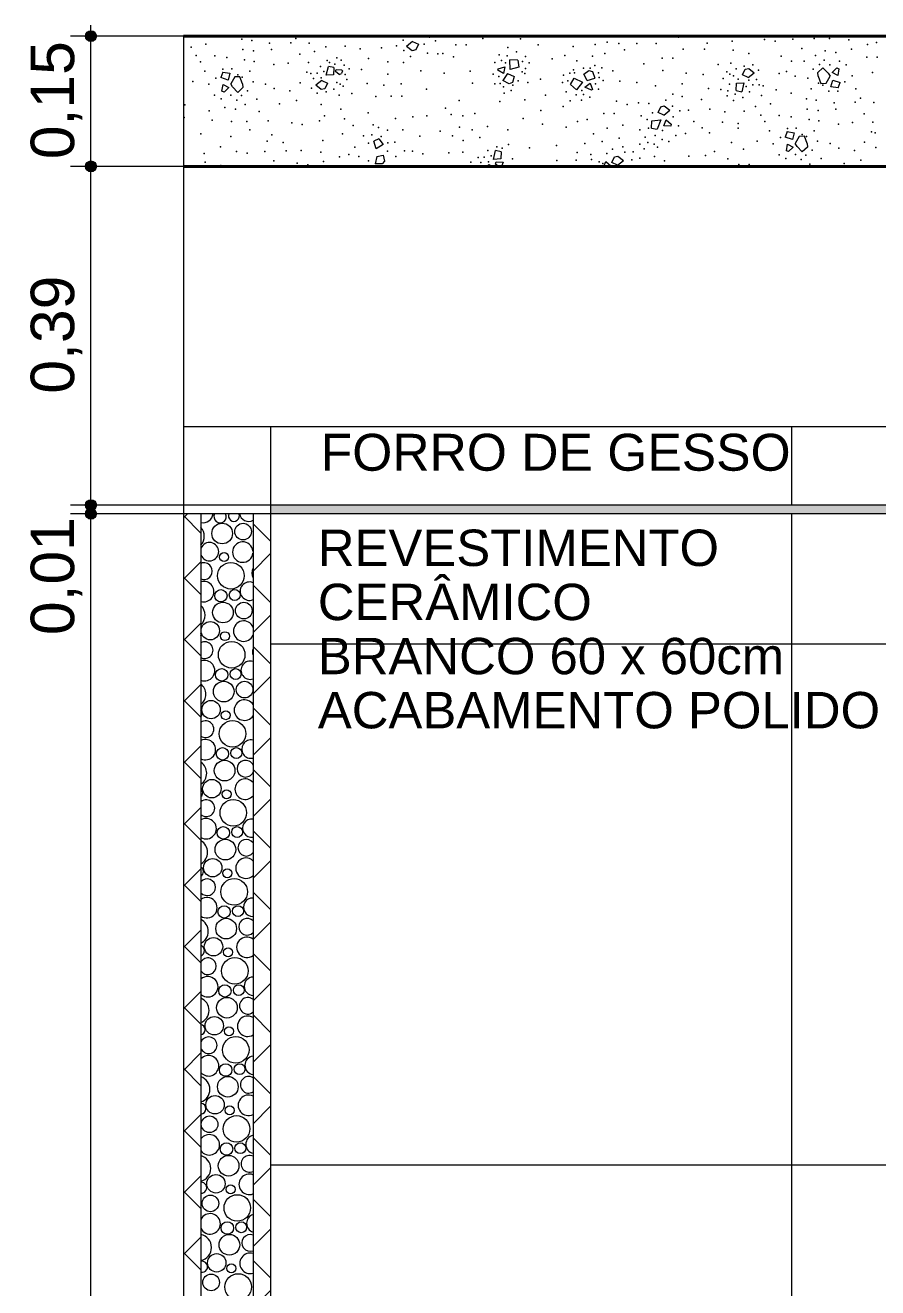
# Model space of a CAD drawing. Header units: metres. Extents: x -1.4 to 64, y -2.2 to 1.7.
# Drawn here: x 16.623 to 17.604, y 0.272 to 1.726 of the extents above; entities that cross this region are included whole.
import ezdxf

# ---------------------------------------------------------------- set-up
doc = ezdxf.new("R2010")
doc.units = ezdxf.units.M
doc.header["$MEASUREMENT"] = 0
for name, color, linetype, lineweight, true_color in [('0_Caneta_No__25', 7, 'Continuous', 13, 0x982312), ('LAJES.EST_Caneta_No__97', 7, 'Continuous', 13, 0x6b6b6b), ('NOTAS-EXECUTIVO.ARQ_Caneta_No__12', 7, 'Continuous', 0, 0x030303), ('PAREDE CONSTRUIR_Caneta_No__96', 7, 'Continuous', 0, 0xb6b6b6), ('PAREDE CONSTRUIR_Caneta_No__97', 7, 'Continuous', 13, 0x6b6b6b)]:
    doc.layers.add(name, color=color, linetype=linetype, lineweight=lineweight, true_color=true_color)
for name, color, linetype in [('FORRO.EXEC', 7, 'Continuous'), ('LAJES.EST', 7, 'Continuous'), ('PAREDE CONSTRUIR', 7, 'Continuous')]:
    doc.layers.add(name, color=color, linetype=linetype)
for name, color, linetype, lineweight in [('FORRO.EXEC_Caneta_No__241', 7, 'Continuous', 13), ('LAJES.EST_Caneta_No__1', 7, 'Continuous', 40), ('LAJES.EST_Caneta_No__241', 7, 'Continuous', 13), ('PAREDE CONSTRUIR_Caneta_No__241', 7, 'Continuous', 13), ('PAREDE CONSTRUIR_Caneta_No__83', 84, 'Continuous', 0)]:
    doc.layers.add(name, color=color, linetype=linetype, lineweight=lineweight)
doc.styles.add('GENERATED_STYLE_1', font='arial.ttf')
doc.dimstyles.new('GENERATED_STYLE__1', dxfattribs={"dimtxt": 0.05, "dimasz": 0.02375, "dimexe": 0.18, "dimexo": 0.267183, "dimgap": 0, "dimtad": 1, "dimzin": 0, "dimdsep": 46, "dimtxsty": 'GENERATED_STYLE_1', "dimblk": 'ARROWHEAD_11', "dimblk1": 'ARROWHEAD_11', "dimblk2": 'ARROWHEAD_11', "dimcen": 0.09, "dimclrd": 256, "dimclre": 256, "dimclrt": 256, "dimadec": 0, "dimazin": 0, "dimtfac": 1, "dimtdec": 4, "dimtmove": 0, "dimatfit": 3, "dimfxl": 0, "dimtolj": 1, "dimtzin": 0, "dimarcsym": 0})
pattern_1 = [(45, (80.26927, -1.986855), (-0.03535534, 0.03535534), []), (135, (80.26927, -1.986855), (0.03535534, 0.03535534), [])]

# ---------------------------------------------------------------- blocks, each defined once
blk = doc.blocks.new('*X61', base_point=(80.2693, -1.9869))
at = {"layer": 'PAREDE CONSTRUIR_Caneta_No__96', "color": 253, "linetype": 'Continuous', "lineweight": 0, "true_color": 0xb6b6b6}
for centre, radius in [((16.8498, 1.1404), 0.0119), ((16.8738, 1.1426), 0.00959), ((16.8598, 1.0918), 0.0153), ((16.852, 1.1132), 0.00517), ((16.8483, 1.0687), 0.00715), ((16.8642, 1.0696), 0.00627), ((16.8507, 1.0494), 0.0119), ((16.8747, 1.0516), 0.00959), ((16.8361, 1.0285), 0.0106), ((16.8529, 1.0222), 0.00517), ((16.8607, 1.0008), 0.0153), ((16.8492, 0.9777), 0.00715), ((16.8652, 0.9786), 0.00627), ((16.8516, 0.9584), 0.0119), ((16.8756, 0.9606), 0.00959), ((16.837, 0.9376), 0.0106), ((16.8539, 0.9312), 0.00517), ((16.8617, 0.9098), 0.0153), ((16.8501, 0.8867), 0.00715), ((16.8661, 0.8876), 0.00627), ((16.8526, 0.8674), 0.0119), ((16.8379, 0.8466), 0.0106), ((16.8548, 0.8402), 0.00517), ((16.8626, 0.8188), 0.0153), ((16.8511, 0.7957), 0.00715), ((16.867, 0.7966), 0.00627), ((16.8535, 0.7764), 0.0119), ((16.8389, 0.7556), 0.0106), ((16.8635, 0.7278), 0.0153), ((16.8557, 0.7492), 0.00517), ((16.852, 0.7047), 0.00715), ((16.868, 0.7056), 0.00627), ((16.8544, 0.6854), 0.0119), ((16.8398, 0.6646), 0.0106), ((16.8566, 0.6582), 0.00517), ((16.8644, 0.6368), 0.0153), ((16.8529, 0.6137), 0.00715), ((16.8689, 0.6146), 0.00627), ((16.8553, 0.5944), 0.0119), ((16.8407, 0.5736), 0.0106), ((16.8576, 0.5672), 0.00517), ((16.8654, 0.5458), 0.0153), ((16.8538, 0.5227), 0.00715), ((16.8698, 0.5236), 0.00627), ((16.8563, 0.5034), 0.0119), ((16.8416, 0.4826), 0.0106), ((16.8585, 0.4762), 0.00517), ((16.8353, 0.4601), 0.00959), ((16.8663, 0.4548), 0.0153), ((16.8548, 0.4317), 0.00715), ((16.8707, 0.4326), 0.00627), ((16.8572, 0.4124), 0.0119), ((16.8426, 0.3916), 0.0106), ((16.8362, 0.3691), 0.00959), ((16.8672, 0.3638), 0.0153), ((16.8594, 0.3852), 0.00517), ((16.8557, 0.3407), 0.00715), ((16.8717, 0.3416), 0.00627), ((16.8581, 0.3214), 0.0119), ((16.8435, 0.3006), 0.0106), ((16.8603, 0.2942), 0.00517), ((16.8371, 0.2781), 0.00959), ((16.8682, 0.2728), 0.0153)]:
    blk.add_circle(centre, radius, dxfattribs=at)
for centre, radius, start, end in [((16.8276, 1.1645), 0.0118, 258.7887, 353.403), ((16.8474, 1.1597), 0.00715, 151.4275, 28.5725), ((16.8633, 1.1606), 0.00627, 156.1784, 23.8216), ((16.8802, 1.165), 0.0106, 190.2924, 298.9098), ((16.8139, 1.1373), 0.0153, 318.2581, 41.7419), ((16.8352, 1.1195), 0.0106, 202.0863, 157.9137), ((16.8735, 1.119), 0.0118, 5.4645, 354.5355), ((16.8288, 1.0971), 0.00959, 248.7123, 111.2877), ((16.8957, 1.0949), 0.0119, 150.6892, 209.3108), ((16.8285, 1.0735), 0.0118, 254.1691, 105.8309), ((16.8811, 1.074), 0.0106, 66.6529, 293.3471), ((16.8148, 1.0463), 0.0153, 313.2814, 46.7186), ((16.8745, 1.028), 0.0118, 23.4964, 336.5036), ((16.8192, 1.0241), 0.00627, 345.1529, 14.8471), ((16.8297, 1.0061), 0.00959, 242.6312, 117.3688), ((16.8966, 1.0039), 0.0119, 161.7493, 198.2507), ((16.8295, 0.9825), 0.0118, 249.4412, 110.5588), ((16.882, 0.983), 0.0106, 71.9909, 288.0091), ((16.8157, 0.9553), 0.0153, 308.6831, 51.3169), ((16.8754, 0.937), 0.0118, 32.9953, 327.0047), ((16.8202, 0.9331), 0.00627, 324.9593, 35.0407), ((16.8306, 0.9151), 0.00959, 236.1941, 123.8059), ((16.8304, 0.8915), 0.0118, 244.5617, 115.4383), ((16.8829, 0.8921), 0.0106, 77.1714, 282.8286), ((16.8167, 0.8643), 0.0153, 304.3637, 55.6363), ((16.8766, 0.8696), 0.00959, 24.3191, 335.6809), ((16.8763, 0.846), 0.0118, 40.5054, 319.4946), ((16.8211, 0.8421), 0.00627, 312.1347, 47.8653), ((16.8316, 0.8241), 0.00959, 229.2284, 130.7716), ((16.8313, 0.8005), 0.0118, 239.4753, 120.5247), ((16.8839, 0.8011), 0.0106, 82.247, 277.753), ((16.8176, 0.7733), 0.0153, 300.2566, 59.7434), ((16.8775, 0.7786), 0.00959, 35.452, 324.548), ((16.822, 0.7511), 0.00627, 301.5342, 58.4658), ((16.8772, 0.755), 0.0118, 47.0019, 312.9981), ((16.8325, 0.7331), 0.00959, 221.4347, 138.5653), ((16.8322, 0.7095), 0.0118, 234.1066, 125.8934), ((16.8848, 0.7101), 0.0106, 87.2619, 272.7381), ((16.8185, 0.6823), 0.0153, 296.3149, 63.6851), ((16.8784, 0.6876), 0.00959, 44.1156, 315.8844), ((16.8782, 0.664), 0.0118, 52.8715, 307.1285), ((16.823, 0.6601), 0.00627, 292.0328, 67.9672), ((16.8334, 0.6421), 0.00959, 212.1804, 147.8196), ((16.8332, 0.6185), 0.0118, 228.3445, 131.6555), ((16.8857, 0.6191), 0.0106, 92.2559, 267.7441), ((16.8194, 0.5913), 0.0153, 292.5032, 67.4968), ((16.8793, 0.5966), 0.00959, 51.5909, 308.4091), ((16.8791, 0.573), 0.0118, 58.316, 301.684), ((16.8239, 0.5691), 0.00627, 283.1364, 76.8636), ((16.8343, 0.5511), 0.00959, 199.4315, 160.5685), ((16.8341, 0.5275), 0.0118, 222.0107, 137.9893), ((16.8866, 0.5281), 0.0106, 97.2671, 262.7329), ((16.8204, 0.5003), 0.0153, 288.794, 71.206), ((16.8803, 0.5056), 0.00959, 58.3582, 301.6418), ((16.8248, 0.4781), 0.00627, 274.5541, 85.4459), ((16.88, 0.482), 0.0118, 63.4574, 296.5426), ((16.835, 0.4365), 0.0118, 214.7758, 145.2242), ((16.8876, 0.4371), 0.0106, 102.335, 257.665), ((16.8213, 0.4093), 0.0153, 285.1648, 74.8352), ((16.8812, 0.4146), 0.00959, 64.663, 295.337), ((16.8257, 0.3871), 0.00627, 266.074, 93.926), ((16.8809, 0.391), 0.0118, 68.3773, 291.6227), ((16.8359, 0.3455), 0.0118, 205.8734, 154.1266), ((16.8885, 0.3461), 0.0106, 107.5033, 252.4967), ((16.8222, 0.3183), 0.0153, 281.597, 78.403), ((16.8821, 0.3236), 0.00959, 70.6537, 289.3463), ((16.8819, 0.3), 0.0118, 73.1347, 286.8653), ((16.8267, 0.2961), 0.00627, 257.506, 102.494)]:
    blk.add_arc(centre, radius, start, end, dxfattribs=at)
blk = doc.blocks.new('*X62', base_point=(80.2693, -1.9869))
at = {"layer": 'LAJES.EST_Caneta_No__241', "color": 7, "linetype": 'Continuous', "lineweight": 13}
for p, q in [((17.069, 1.7069), (17.0621, 1.7013)), ((17.0685, 1.6963), (17.0621, 1.7013)), ((17.0662, 1.7123), (17.0651, 1.7131)), ((17.0665, 1.7131), (17.0662, 1.7123)), ((17.069, 1.7069), (17.0756, 1.7037)), ((17.0808, 1.7131), (17.0723, 1.7124)), ((17.0723, 1.7124), (17.0726, 1.7131)), ((17.0756, 1.7037), (17.0726, 1.6973)), ((17.0726, 1.6973), (17.0685, 1.6963)), ((16.9694, 1.668), (16.972, 1.6783)), ((16.9785, 1.6769), (16.972, 1.6783)), ((16.9785, 1.6769), (16.9781, 1.6685)), ((16.9803, 1.6722), (16.981, 1.6748)), ((16.9844, 1.6688), (16.9803, 1.6722)), ((16.981, 1.6748), (16.9873, 1.6745)), ((16.9884, 1.673), (16.9871, 1.6699)), ((16.9884, 1.673), (16.9873, 1.6745)), ((17.1671, 1.674), (17.1673, 1.6753)), ((17.1736, 1.6702), (17.1671, 1.674)), ((17.1673, 1.6753), (17.1753, 1.6776)), ((17.1753, 1.6776), (17.1736, 1.6702)), ((17.1812, 1.6746), (17.1808, 1.686)), ((17.1903, 1.6855), (17.1808, 1.686)), ((17.1913, 1.6772), (17.1812, 1.6746)), ((17.1903, 1.6855), (17.1913, 1.6772)), ((17.266, 1.6694), (17.2719, 1.6734)), ((17.2719, 1.6734), (17.2759, 1.6722)), ((17.2759, 1.6722), (17.2789, 1.6647)), ((17.4487, 1.6685), (17.4518, 1.6749)), ((17.4518, 1.6749), (17.4559, 1.6759)), ((17.4559, 1.6759), (17.4622, 1.6709)), ((17.5356, 1.6712), (17.5414, 1.6768)), ((17.5414, 1.6768), (17.5475, 1.6705)), ((17.5518, 1.6714), (17.5573, 1.6765)), ((17.5573, 1.6765), (17.5598, 1.6754)), ((17.5598, 1.6754), (17.5583, 1.6676)), ((16.8504, 1.6718), (16.8482, 1.6655)), ((16.8566, 1.6626), (16.8482, 1.6655)), ((16.8494, 1.6497), (16.8508, 1.6575)), ((16.8504, 1.6718), (16.8586, 1.6703)), ((16.8508, 1.6575), (16.8574, 1.6538)), ((16.8586, 1.6703), (16.8566, 1.6626)), ((16.8642, 1.6661), (16.8596, 1.6581)), ((16.8617, 1.6546), (16.8596, 1.6581)), ((16.8702, 1.6664), (16.8642, 1.6661)), ((16.8731, 1.6581), (16.8702, 1.6664)), ((16.8731, 1.6581), (16.8736, 1.6539)), ((16.9644, 1.6621), (16.9576, 1.6565)), ((16.9644, 1.6621), (16.9711, 1.6589)), ((16.9711, 1.6589), (16.968, 1.6525)), ((16.9781, 1.6685), (16.9694, 1.668)), ((16.9844, 1.6688), (16.9871, 1.6699)), ((17.1783, 1.6699), (17.1729, 1.6621)), ((17.18, 1.6581), (17.1729, 1.6621)), ((17.1783, 1.6699), (17.1859, 1.6665)), ((17.1838, 1.6598), (17.18, 1.6581)), ((17.1859, 1.6665), (17.1838, 1.6598)), ((17.2506, 1.6575), (17.2551, 1.6646)), ((17.2506, 1.6575), (17.2577, 1.6511)), ((17.2551, 1.6646), (17.2646, 1.6602)), ((17.2646, 1.6602), (17.2577, 1.6511)), ((17.2698, 1.662), (17.266, 1.6694)), ((17.2673, 1.6542), (17.2732, 1.6588)), ((17.2698, 1.662), (17.2789, 1.6647)), ((17.2732, 1.6588), (17.2759, 1.6518)), ((17.4413, 1.6505), (17.4417, 1.6589)), ((17.4417, 1.6589), (17.4504, 1.6594)), ((17.4504, 1.6594), (17.4478, 1.6491)), ((17.4554, 1.6653), (17.4487, 1.6685)), ((17.4554, 1.6653), (17.4622, 1.6709)), ((17.536, 1.6671), (17.5356, 1.6712)), ((17.536, 1.6671), (17.539, 1.6587)), ((17.539, 1.6587), (17.545, 1.659)), ((17.545, 1.659), (17.5496, 1.667)), ((17.5475, 1.6705), (17.5496, 1.667)), ((17.5505, 1.6548), (17.5526, 1.6625)), ((17.5583, 1.6676), (17.5518, 1.6714)), ((17.5526, 1.6625), (17.561, 1.6596)), ((17.5588, 1.6534), (17.561, 1.6596)), ((16.8519, 1.6487), (16.8494, 1.6497)), ((16.8574, 1.6538), (16.8519, 1.6487)), ((16.8678, 1.6483), (16.8617, 1.6546)), ((16.8736, 1.6539), (16.8678, 1.6483)), ((16.9639, 1.6515), (16.9576, 1.6565)), ((16.968, 1.6525), (16.9639, 1.6515)), ((17.275, 1.6509), (17.2673, 1.6542)), ((17.2759, 1.6518), (17.275, 1.6509)), ((17.4413, 1.6505), (17.4478, 1.6491)), ((17.5588, 1.6534), (17.5505, 1.6548)), ((17.3515, 1.6253), (17.3546, 1.6317)), ((17.3546, 1.6317), (17.3587, 1.6327)), ((17.3587, 1.6327), (17.365, 1.6277)), ((17.3441, 1.6073), (17.3445, 1.6157)), ((17.3445, 1.6157), (17.3549, 1.6166)), ((17.3549, 1.6166), (17.3506, 1.6059)), ((17.3582, 1.6221), (17.3515, 1.6253)), ((17.3582, 1.6221), (17.365, 1.6277)), ((17.3582, 1.6097), (17.361, 1.6167)), ((17.361, 1.6167), (17.3668, 1.6119)), ((17.3441, 1.6073), (17.3506, 1.6059)), ((17.3661, 1.6093), (17.3582, 1.6097)), ((17.3668, 1.6119), (17.3661, 1.6093)), ((17.5002, 1.6032), (17.498, 1.5969)), ((17.5002, 1.6032), (17.5084, 1.6017)), ((17.5084, 1.6017), (17.5064, 1.594)), ((17.0302, 1.595), (17.0242, 1.5922)), ((17.0269, 1.5833), (17.0242, 1.5922)), ((17.035, 1.5882), (17.0269, 1.5833)), ((17.0302, 1.595), (17.035, 1.5882)), ((17.5064, 1.594), (17.498, 1.5969)), ((17.4992, 1.5811), (17.5007, 1.5889)), ((17.5007, 1.5889), (17.5072, 1.5852)), ((17.5072, 1.5852), (17.5017, 1.5801)), ((17.514, 1.5975), (17.5094, 1.5895)), ((17.5115, 1.586), (17.5094, 1.5895)), ((17.5176, 1.5797), (17.5115, 1.586)), ((17.52, 1.5979), (17.514, 1.5975)), ((17.5234, 1.5853), (17.5176, 1.5797)), ((17.523, 1.5895), (17.52, 1.5979)), ((17.523, 1.5895), (17.5234, 1.5853)), ((17.0279, 1.5747), (17.0258, 1.5662)), ((17.0279, 1.5747), (17.0351, 1.5762)), ((17.0351, 1.5762), (17.0365, 1.5693)), ((17.162, 1.5711), (17.1645, 1.5814)), ((17.1707, 1.5717), (17.162, 1.5711)), ((17.171, 1.58), (17.1645, 1.5814)), ((17.171, 1.58), (17.1707, 1.5717)), ((17.2983, 1.5676), (17.3013, 1.574)), ((17.3013, 1.574), (17.3054, 1.575)), ((17.3054, 1.575), (17.3117, 1.57)), ((17.5017, 1.5801), (17.4992, 1.5811)), ((17.0339, 1.566), (17.0258, 1.5662)), ((17.0365, 1.5693), (17.0339, 1.566)), ((17.1569, 1.5652), (17.1544, 1.5631)), ((17.1569, 1.5652), (17.1612, 1.5631)), ((17.1645, 1.5658), (17.1652, 1.5685)), ((17.1678, 1.5631), (17.1645, 1.5658)), ((17.1652, 1.5685), (17.1732, 1.5681)), ((17.1732, 1.5681), (17.1712, 1.5631)), ((17.2893, 1.5631), (17.2915, 1.5686)), ((17.2915, 1.5686), (17.2973, 1.5638)), ((17.2973, 1.5638), (17.2972, 1.5631)), ((17.3049, 1.5644), (17.2983, 1.5676)), ((17.3049, 1.5644), (17.3117, 1.57))]:
    blk.add_line(p, q, dxfattribs=at)
for p in [(16.831, 1.7037), (16.8726, 1.7097), (16.8839, 1.7081), (16.9044, 1.7051), (16.9288, 1.7055), (16.9346, 1.7103), (16.95, 1.7052), (16.9914, 1.7016), (17.0272, 1.7126), (17.0506, 1.7018), (17.0581, 1.7086), (17.0822, 1.704), (17.0883, 1.7118), (17.0952, 1.7076), (17.1189, 1.7032), (17.1307, 1.7032), (17.1497, 1.7103), (17.1609, 1.7127), (17.1932, 1.7099), (17.2134, 1.7031), (17.254, 1.701), (17.2792, 1.7035), (17.2931, 1.7062), (17.3065, 1.7047), (17.327, 1.7045), (17.3493, 1.7045), (17.3749, 1.7118), (17.3981, 1.7126), (17.408, 1.7049), (17.4367, 1.7073), (17.4742, 1.7092), (17.4864, 1.7074), (17.5066, 1.7096), (17.5312, 1.7104), (17.5487, 1.7104), (17.571, 1.7087), (17.5925, 1.7035), (17.6031, 1.7059), (16.8139, 1.7005), (16.82, 1.6908), (16.8412, 1.6905), (16.855, 1.6886), (16.8735, 1.6977), (16.8859, 1.696), (16.9065, 1.6978), (16.939, 1.6923), (16.9561, 1.6955), (16.9692, 1.7007), (16.9816, 1.6883), (17.0087, 1.6983), (17.0184, 1.6872), (17.0333, 1.6996), (17.059, 1.6967), (17.0666, 1.6897), (17.0861, 1.6935), (17.0982, 1.6927), (17.1039, 1.6932), (17.1161, 1.6892), (17.1688, 1.6917), (17.1778, 1.6906), (17.1786, 1.7002), (17.1886, 1.6952), (17.1988, 1.6895), (17.2297, 1.6869), (17.2442, 1.6907), (17.2759, 1.6899), (17.2901, 1.693), (17.313, 1.6973), (17.3564, 1.6878), (17.3684, 1.6879), (17.3806, 1.6982), (17.405, 1.6982), (17.438, 1.6971), (17.4559, 1.6932), (17.4933, 1.6902), (17.517, 1.6989), (17.5329, 1.6909), (17.544, 1.6961), (17.5562, 1.6942), (17.5743, 1.698), (17.5917, 1.6889), (17.6038, 1.689), (16.8248, 1.6834), (16.83, 1.6727), (16.8505, 1.6752), (16.8609, 1.6756), (16.8755, 1.6857), (16.8815, 1.6727), (16.8868, 1.684), (16.9094, 1.6804), (16.9257, 1.6821), (16.9491, 1.6826), (16.963, 1.6783), (16.9668, 1.6722), (16.9707, 1.6851), (16.9735, 1.6826), (16.9795, 1.681), (16.9867, 1.6854), (16.9904, 1.6796), (16.9961, 1.6756), (17.0102, 1.6747), (17.0405, 1.6837), (17.0587, 1.6828), (17.0785, 1.673), (17.1352, 1.6728), (17.1637, 1.6827), (17.1713, 1.6852), (17.1758, 1.6825), (17.195, 1.6721), (17.1954, 1.684), (17.1991, 1.676), (17.2032, 1.6823), (17.2543, 1.6742), (17.258, 1.6847), (17.2656, 1.6762), (17.2733, 1.6762), (17.2787, 1.6794), (17.287, 1.6767), (17.2995, 1.6733), (17.3351, 1.6813), (17.357, 1.6737), (17.4209, 1.6804), (17.4308, 1.672), (17.4355, 1.6821), (17.4414, 1.6755), (17.4505, 1.6786), (17.4608, 1.68), (17.4673, 1.6741), (17.4995, 1.6724), (17.5051, 1.6841), (17.5197, 1.6844), (17.5302, 1.6749), (17.5372, 1.6806), (17.5426, 1.6856), (17.5492, 1.6799), (17.5605, 1.6843), (17.5681, 1.6801), (16.816, 1.6608), (16.8343, 1.6578), (16.8426, 1.6649), (16.8678, 1.6685), (16.8728, 1.666), (16.8853, 1.6606), (16.8996, 1.6579), (16.9394, 1.6595), (16.9474, 1.6717), (16.9518, 1.6702), (16.955, 1.6644), (16.959, 1.6705), (16.9638, 1.6651), (16.9816, 1.6599), (16.9856, 1.6579), (16.9914, 1.6689), (16.9933, 1.6631), (17.0165, 1.6585), (17.0406, 1.6694), (17.0557, 1.6582), (17.1053, 1.6705), (17.1381, 1.6589), (17.1617, 1.6695), (17.1637, 1.6581), (17.1682, 1.6668), (17.1696, 1.6584), (17.1905, 1.6615), (17.198, 1.6702), (17.2018, 1.6597), (17.2162, 1.6637), (17.2415, 1.6597), (17.2426, 1.6681), (17.2476, 1.6618), (17.2498, 1.6704), (17.2554, 1.6708), (17.2796, 1.6581), (17.283, 1.671), (17.2837, 1.6655), (17.2885, 1.662), (17.3075, 1.6614), (17.327, 1.6598), (17.3792, 1.658), (17.384, 1.6706), (17.4033, 1.6689), (17.4266, 1.6643), (17.4339, 1.6579), (17.4342, 1.6695), (17.4382, 1.6675), (17.4438, 1.6636), (17.456, 1.6623), (17.4648, 1.663), (17.491, 1.6702), (17.5095, 1.6672), (17.5239, 1.6646), (17.5364, 1.6591), (17.5666, 1.6603), (17.5749, 1.6673), (17.5985, 1.6714), (16.8411, 1.6451), (16.8599, 1.6453), (16.8719, 1.6446), (16.8789, 1.6503), (16.9097, 1.6527), (16.9278, 1.6501), (16.9525, 1.6533), (16.959, 1.6474), (16.9693, 1.6488), (16.9784, 1.6519), (16.9843, 1.6453), (16.989, 1.6554), (16.9989, 1.647), (17.0267, 1.6437), (17.0358, 1.6568), (17.0444, 1.6441), (17.0564, 1.6441), (17.0851, 1.6522), (17.1737, 1.6546), (17.1742, 1.6476), (17.1823, 1.6507), (17.1845, 1.6566), (17.2221, 1.645), (17.2459, 1.6489), (17.2571, 1.6456), (17.2637, 1.6506), (17.2656, 1.6458), (17.2731, 1.6429), (17.283, 1.6519), (17.3487, 1.656), (17.3685, 1.6462), (17.3793, 1.6437), (17.4096, 1.6527), (17.4237, 1.6518), (17.431, 1.6444), (17.4317, 1.6501), (17.4403, 1.6464), (17.453, 1.6552), (17.4568, 1.6491), (17.4608, 1.6569), (17.468, 1.6572), (17.4707, 1.6448), (17.4724, 1.6557), (17.4876, 1.6512), (17.5048, 1.6475), (17.5277, 1.6524), (17.5414, 1.6566), (17.5483, 1.6496), (17.5586, 1.6499), (17.5792, 1.6525), (16.8068, 1.6339), (16.8487, 1.6408), (16.853, 1.631), (16.8652, 1.6291), (16.8666, 1.6395), (16.8763, 1.6343), (16.8895, 1.6407), (16.9159, 1.635), (16.9353, 1.6389), (16.9639, 1.6342), (16.9865, 1.6292), (17.1068, 1.6301), (17.1227, 1.639), (17.1693, 1.6379), (17.1981, 1.6398), (17.2422, 1.6322), (17.2505, 1.6386), (17.2635, 1.6392), (17.3037, 1.6382), (17.3159, 1.6342), (17.329, 1.6362), (17.3411, 1.6355), (17.3606, 1.6392), (17.3682, 1.6323), (17.4014, 1.6402), (17.4111, 1.6291), (17.4382, 1.6391), (17.4491, 1.6423), (17.4637, 1.6319), (17.4808, 1.6351), (17.5224, 1.6411), (17.5233, 1.6291), (17.5337, 1.6395), (17.5542, 1.6365), (17.5563, 1.6292), (17.5786, 1.6369), (17.5844, 1.6417), (17.5998, 1.6366), (16.8061, 1.6194), (16.8349, 1.6272), (16.8381, 1.6164), (16.8605, 1.6147), (16.878, 1.6147), (16.8922, 1.6263), (16.9026, 1.6155), (16.9618, 1.6156), (16.9675, 1.6212), (16.9905, 1.618), (17.0179, 1.6247), (17.0492, 1.6184), (17.0694, 1.6203), (17.0854, 1.6213), (17.1133, 1.6227), (17.1267, 1.6212), (17.1406, 1.6239), (17.1964, 1.6182), (17.2167, 1.6276), (17.2589, 1.6147), (17.2701, 1.6171), (17.2891, 1.6242), (17.3009, 1.6242), (17.3319, 1.6213), (17.3389, 1.6171), (17.345, 1.6249), (17.3691, 1.6203), (17.3766, 1.6272), (17.3865, 1.6278), (17.3926, 1.6148), (17.4256, 1.6141), (17.4284, 1.6258), (17.4506, 1.6267), (17.4698, 1.6222), (17.4746, 1.6148), (17.491, 1.6219), (17.5048, 1.62), (17.5253, 1.6171), (17.5357, 1.6274), (17.5366, 1.6154), (17.5888, 1.6237), (17.5989, 1.6141), (16.8251, 1.6008), (16.8816, 1.6054), (16.9068, 1.5994), (16.9298, 1.6132), (16.942, 1.6114), (16.9884, 1.6008), (17.0004, 1.6103), (17.0219, 1.5994), (17.0236, 1.6111), (17.0297, 1.6079), (17.0399, 1.6048), (17.0576, 1.6051), (17.1009, 1.6035), (17.1228, 1.6082), (17.1374, 1.6051), (17.1552, 1.6089), (17.1788, 1.6053), (17.2184, 1.6117), (17.2456, 1.6081), (17.2774, 1.6008), (17.2928, 1.6072), (17.3108, 1.6107), (17.3305, 1.6053), (17.3407, 1.607), (17.3567, 1.6043), (17.375, 1.6098), (17.383, 1.6009), (17.4023, 1.6075), (17.4108, 1.6018), (17.4438, 1.6073), (17.4439, 1.6126), (17.4798, 1.6041), (17.5004, 1.6066), (17.5107, 1.607), (17.5176, 1.5999), (17.5313, 1.6041), (17.5592, 1.6118), (17.5755, 1.6135), (17.5972, 1.6031), (17.6016, 1.6016), (16.8477, 1.5858), (16.8597, 1.5975), (16.9017, 1.592), (16.9198, 1.5906), (16.9657, 1.5929), (17.0026, 1.5852), (17.0124, 1.5982), (17.0183, 1.5899), (17.0327, 1.5974), (17.0403, 1.5903), (17.0484, 1.5912), (17.0775, 1.598), (17.1148, 1.5985), (17.1273, 1.5929), (17.1464, 1.5965), (17.166, 1.5857), (17.1792, 1.5885), (17.2036, 1.5846), (17.2347, 1.587), (17.2674, 1.5893), (17.2871, 1.5919), (17.3067, 1.5955), (17.3111, 1.5857), (17.3305, 1.5888), (17.3368, 1.5968), (17.3397, 1.5905), (17.347, 1.5889), (17.3481, 1.5988), (17.3508, 1.5854), (17.3564, 1.5941), (17.364, 1.5919), (17.3721, 1.5986), (17.4362, 1.5908), (17.4658, 1.5922), (17.4841, 1.5892), (17.4924, 1.5963), (17.5226, 1.5974), (17.5351, 1.592), (17.5495, 1.5893), (17.5892, 1.5909), (17.6023, 1.5847), (16.829, 1.5781), (16.8664, 1.5801), (16.8786, 1.5782), (16.8988, 1.5804), (16.9234, 1.5812), (16.9409, 1.5813), (16.9633, 1.5795), (16.9847, 1.5743), (16.9954, 1.5767), (17.0071, 1.5744), (17.0401, 1.5805), (17.0496, 1.5744), (17.0597, 1.5811), (17.0687, 1.5808), (17.0807, 1.5775), (17.1107, 1.5786), (17.1268, 1.5794), (17.1443, 1.5734), (17.1515, 1.5737), (17.1556, 1.5814), (17.1593, 1.5753), (17.172, 1.5841), (17.1839, 1.572), (17.2571, 1.5703), (17.2586, 1.5792), (17.274, 1.5767), (17.2749, 1.5712), (17.2926, 1.5779), (17.2991, 1.5831), (17.3133, 1.5794), (17.3214, 1.5705), (17.323, 1.5797), (17.3307, 1.5725), (17.3355, 1.5832), (17.3476, 1.5746), (17.387, 1.575), (17.4063, 1.5757), (17.4165, 1.5803), (17.4319, 1.572), (17.4498, 1.5829), (17.4909, 1.5765), (17.4985, 1.5722), (17.5098, 1.5767), (17.5164, 1.5709), (17.5218, 1.576), (17.5288, 1.5817), (17.5393, 1.5721), (17.5595, 1.5842), (17.5776, 1.5815), (17.5851, 1.5703), (16.8303, 1.5679), (16.8482, 1.564), (16.9092, 1.5697), (16.9362, 1.5669), (16.9484, 1.565), (16.9665, 1.5688), (17.0181, 1.5696), (17.1359, 1.5679), (17.1475, 1.5676), (17.1563, 1.5682), (17.2349, 1.5699), (17.2551, 1.5634), (17.2837, 1.5685), (17.2878, 1.5666), (17.3588, 1.5697), (17.4445, 1.5653), (17.4566, 1.5653), (17.5261, 1.5657), (17.5657, 1.5664)]:
    blk.add_point(p, dxfattribs=at)
blk = doc.blocks.new('*D68', base_point=(80.2693, -1.9869))
at = {"layer": '0_Caneta_No__25', "linetype": 'Continuous', "lineweight": 13, "true_color": 0x982312}
for points in [[(16.6925, 1.1631), (16.693, 1.1608), (16.6943, 1.1587), (16.6963, 1.1574), (16.6987, 1.1569), (16.7011, 1.1574), (16.7031, 1.1587), (16.7045, 1.1608), (16.705, 1.1631), (16.7045, 1.1655), (16.7031, 1.1676), (16.7011, 1.1689), (16.6987, 1.1694), (16.6963, 1.1689), (16.6943, 1.1676), (16.693, 1.1655)], [(16.6925, -1.9869), (16.693, -1.9892), (16.6943, -1.9913), (16.6963, -1.9926), (16.6987, -1.9931), (16.7011, -1.9926), (16.7031, -1.9913), (16.7045, -1.9892), (16.705, -1.9869), (16.7045, -1.9845), (16.7031, -1.9824), (16.7011, -1.9811), (16.6987, -1.9806), (16.6963, -1.9811), (16.6943, -1.9824), (16.693, -1.9845)]]:
    blk.add_hatch(color=24, dxfattribs=at).paths.add_polyline_path(points)
at = {"layer": '0_Caneta_No__25', "color": 24, "linetype": 'Continuous', "lineweight": 13, "true_color": 0x982312}
for p, q in [((16.6987, -1.9806), (16.6987, 1.1569)), ((16.6925, -1.9869), (16.6753, -1.9869)), ((16.9659, -1.9869), (16.705, -1.9869)), ((16.6987, -1.9994), (16.6987, -1.9931))]:
    blk.add_line(p, q, dxfattribs=at)
for centre in [(16.6987, 1.1631), (16.6987, -1.9869)]:
    blk.add_circle(centre, 0.00625, dxfattribs=at)
at = {"layer": '0_Caneta_No__25', "color": 24, "lineweight": 13, "true_color": 0x982312, "char_height": 0.05, "attachment_point": 7, "rotation": 90, "style": 'GENERATED_STYLE_1'}
for s, insert in [('\\A1;{\\pql;\\fArial|b0|i0|c0|p0;\\W1.000000;0,01}', (16.6887, 1.0234)), ('\\A1;{\\pql;\\fArial|b0|i0|c0|p0;\\W1.000000;3,15}', (16.6887, -0.5453))]:
    blk.add_mtext(s, dxfattribs=dict(at, insert=insert))
blk = doc.blocks.new('ARROWHEAD_11')
at = {"color": 0, "linetype": 'Continuous', "lineweight": 0}
blk.add_line((0, 0), (-1, 0), dxfattribs=at)
at = {"color": 0, "linetype": 'Continuous', "lineweight": 0, "const_width": 0.25, "flags": 128}
blk.add_lwpolyline([(-0.125, 0, 1), (0.125, 0, 1)], format="xyb", close=True, dxfattribs=at)
blk = doc.blocks.new('*D69', base_point=(80.2693, -1.9869))
at = {"layer": '0_Caneta_No__25', "linetype": 'Continuous', "lineweight": 13, "true_color": 0x982312}
for points in [[(16.6925, 1.1731), (16.693, 1.1708), (16.6943, 1.1687), (16.6963, 1.1674), (16.6987, 1.1669), (16.7011, 1.1674), (16.7031, 1.1687), (16.7045, 1.1708), (16.705, 1.1731), (16.7045, 1.1755), (16.7031, 1.1776), (16.7011, 1.1789), (16.6987, 1.1794), (16.6963, 1.1789), (16.6943, 1.1776), (16.693, 1.1755)], [(16.6925, 1.1631), (16.693, 1.1608), (16.6943, 1.1587), (16.6963, 1.1574), (16.6987, 1.1569), (16.7011, 1.1574), (16.7031, 1.1587), (16.7045, 1.1608), (16.705, 1.1631), (16.7045, 1.1655), (16.7031, 1.1676), (16.7011, 1.1689), (16.6987, 1.1694), (16.6963, 1.1689), (16.6943, 1.1676), (16.693, 1.1655)]]:
    blk.add_hatch(color=24, dxfattribs=at).paths.add_polyline_path(points)
at = {"layer": '0_Caneta_No__25', "color": 24, "linetype": 'Continuous', "lineweight": 13, "true_color": 0x982312}
for p, q in [((16.6925, 1.1731), (16.6753, 1.1731)), ((16.6925, 1.1631), (16.6753, 1.1631)), ((16.6987, 1.1631), (16.6987, 1.1669)), ((16.9659, 1.1731), (16.705, 1.1731)), ((16.9659, 1.1631), (16.705, 1.1631))]:
    blk.add_line(p, q, dxfattribs=at)
for centre in [(16.6987, 1.1731), (16.6987, 1.1631)]:
    blk.add_circle(centre, 0.00625, dxfattribs=at)
blk = doc.blocks.new('*D70', base_point=(80.2693, -1.9869))
at = {"layer": '0_Caneta_No__25', "linetype": 'Continuous', "lineweight": 13, "true_color": 0x982312}
for points in [[(16.6925, 1.5631), (16.693, 1.5608), (16.6943, 1.5587), (16.6963, 1.5574), (16.6987, 1.5569), (16.7011, 1.5574), (16.7031, 1.5587), (16.7045, 1.5608), (16.705, 1.5631), (16.7045, 1.5655), (16.7031, 1.5676), (16.7011, 1.5689), (16.6987, 1.5694), (16.6963, 1.5689), (16.6943, 1.5676), (16.693, 1.5655)], [(16.6925, 1.1731), (16.693, 1.1708), (16.6943, 1.1687), (16.6963, 1.1674), (16.6987, 1.1669), (16.7011, 1.1674), (16.7031, 1.1687), (16.7045, 1.1708), (16.705, 1.1731), (16.7045, 1.1755), (16.7031, 1.1776), (16.7011, 1.1789), (16.6987, 1.1794), (16.6963, 1.1789), (16.6943, 1.1776), (16.693, 1.1755)]]:
    blk.add_hatch(color=24, dxfattribs=at).paths.add_polyline_path(points)
at = {"layer": '0_Caneta_No__25', "color": 24, "linetype": 'Continuous', "lineweight": 13, "true_color": 0x982312}
blk.add_line((16.6987, 1.1794), (16.6987, 1.5569), dxfattribs=at)
for centre in [(16.6987, 1.5631), (16.6987, 1.1731)]:
    blk.add_circle(centre, 0.00625, dxfattribs=at)
at = {"layer": '0_Caneta_No__25', "color": 24, "lineweight": 13, "true_color": 0x982312, "insert": (16.6887, 1.3014), "char_height": 0.05, "attachment_point": 7, "rotation": 90, "style": 'GENERATED_STYLE_1'}
blk.add_mtext('\\A1;{\\pql;\\fArial|b0|i0|c0|p0;\\W1.000000;0,39}', dxfattribs=at)
blk = doc.blocks.new('*D71', base_point=(80.2693, -1.9869))
at = {"layer": '0_Caneta_No__25', "linetype": 'Continuous', "lineweight": 13, "true_color": 0x982312}
for points in [[(16.6925, 1.7131), (16.693, 1.7108), (16.6943, 1.7087), (16.6963, 1.7074), (16.6987, 1.7069), (16.7011, 1.7074), (16.7031, 1.7087), (16.7045, 1.7108), (16.705, 1.7131), (16.7045, 1.7155), (16.7031, 1.7176), (16.7011, 1.7189), (16.6987, 1.7194), (16.6963, 1.7189), (16.6943, 1.7176), (16.693, 1.7155)], [(16.6925, 1.5631), (16.693, 1.5608), (16.6943, 1.5587), (16.6963, 1.5574), (16.6987, 1.5569), (16.7011, 1.5574), (16.7031, 1.5587), (16.7045, 1.5608), (16.705, 1.5631), (16.7045, 1.5655), (16.7031, 1.5676), (16.7011, 1.5689), (16.6987, 1.5694), (16.6963, 1.5689), (16.6943, 1.5676), (16.693, 1.5655)]]:
    blk.add_hatch(color=24, dxfattribs=at).paths.add_polyline_path(points)
at = {"layer": '0_Caneta_No__25', "color": 24, "linetype": 'Continuous', "lineweight": 13, "true_color": 0x982312}
for p, q in [((16.6987, 1.7194), (16.6987, 1.7256)), ((16.6925, 1.7131), (16.6753, 1.7131)), ((16.6987, 1.5694), (16.6987, 1.7069)), ((16.9659, 1.7131), (16.705, 1.7131)), ((16.6925, 1.5631), (16.6753, 1.5631)), ((16.9659, 1.5631), (16.705, 1.5631))]:
    blk.add_line(p, q, dxfattribs=at)
for centre in [(16.6987, 1.7131), (16.6987, 1.5631)]:
    blk.add_circle(centre, 0.00625, dxfattribs=at)
at = {"layer": '0_Caneta_No__25', "color": 24, "lineweight": 13, "true_color": 0x982312, "insert": (16.6887, 1.5714), "char_height": 0.05, "attachment_point": 7, "rotation": 90, "style": 'GENERATED_STYLE_1'}
blk.add_mtext('\\A1;{\\pql;\\fArial|b0|i0|c0|p0;\\W1.000000;0,15}', dxfattribs=at)

msp = doc.modelspace()

# ---------------------------------------------------------------- hatches: boundary and pattern name
at = {"layer": 'FORRO.EXEC', "linetype": 'Continuous', "lineweight": 0, "true_color": 0xffffff}
msp.add_hatch(color=7, dxfattribs=at).paths.add_polyline_path([(16.9053, 1.1731), (16.9053, 1.1631), (21.4056, 1.1631), (21.4056, 1.1731)])
at = {"layer": 'PAREDE CONSTRUIR_Caneta_No__83', "linetype": 'Continuous', "lineweight": 0}
h = msp.add_hatch(dxfattribs=at)
h.set_pattern_fill('Placomur_0005', color=84, style=0, pattern_type=2)
h.set_pattern_definition(pattern_1)
h.paths.add_polyline_path([(16.8053, 1.1631), (16.8053, -1.9869), (16.8253, -1.9869), (16.8253, 1.1631)])
h = msp.add_hatch(dxfattribs=at)
h.set_pattern_fill('Placomur_0005', color=84, style=0, pattern_type=2)
h.set_pattern_definition(pattern_1)
h.paths.add_polyline_path([(16.8853, -1.9869), (16.9053, -1.9869), (16.9053, 1.1631), (16.8853, 1.1631)])
at = {"layer": 'PAREDE CONSTRUIR_Caneta_No__97', "linetype": 'Continuous', "lineweight": 13, "true_color": 0x6b6b6b}
h = msp.add_hatch(dxfattribs=at)
h.set_pattern_fill('Ceramica_60_x_60_0005', color=251, style=0, pattern_type=2)
h.set_pattern_definition([(0, (16.9053, -1.98686), (0, 0.6), []), (90, (16.9053, -1.98686), (-0.6, 0), [])])
h.paths.add_polyline_path([(16.8053, 1.1631), (16.9053, 1.1631), (16.9053, 1.1731), (21.4056, 1.1731), (21.4056, 1.2631), (16.8053, 1.2631)])
h = msp.add_hatch(dxfattribs=at)
h.set_pattern_fill('Ceramica_60_x_60_0005', color=251, style=0, pattern_type=2)
h.set_pattern_definition([(6e-15, (16.9053, -1.98686), (0, 0.6), []), (90, (16.9053, -1.98686), (-0.6, 0), [])])
h.paths.add_polyline_path([(19.8554, 1.1631), (16.9053, 1.1631), (16.9053, -0.9869), (17.9053, -0.9869), (17.9053, -1.1869), (16.9053, -1.1869), (16.9053, -1.9869), (18.1896, -1.9869), (18.1896, 0.2331), (19.7296, 0.2331), (19.7296, -1.9869), (19.8554, -1.9869)])

# ---------------------------------------------------------------- linework, layer by layer
at = {"layer": 'FORRO.EXEC_Caneta_No__241', "color": 7, "linetype": 'Continuous', "lineweight": 13}
for p, q in [((16.8053, 1.1731), (16.8053, 1.1631)), ((16.9053, 1.1731), (16.9053, 1.1631)), ((21.4056, 1.1731), (16.9053, 1.1731)), ((21.4056, 1.1631), (16.9053, 1.1631))]:
    msp.add_line(p, q, dxfattribs=at)
at = {"layer": 'LAJES.EST_Caneta_No__1', "color": 7, "linetype": 'Continuous', "lineweight": 40}
for p, q in [((21.5056, 1.7131), (16.8053, 1.7131)), ((21.5056, 1.5631), (16.8053, 1.5631))]:
    msp.add_line(p, q, dxfattribs=at)
at = {"layer": 'LAJES.EST_Caneta_No__97', "color": 251, "linetype": 'Continuous', "lineweight": 13, "true_color": 0x6b6b6b}
msp.add_line((16.8053, 1.7131), (16.8053, 1.5631), dxfattribs=at)
at = {"layer": 'PAREDE CONSTRUIR_Caneta_No__241', "color": 7, "linetype": 'Continuous', "lineweight": 13}
for p, q in [((16.8053, 1.5631), (16.8053, 1.2631)), ((21.4056, 1.2631), (16.8053, 1.2631)), ((16.8053, 1.2631), (16.8053, 1.1731)), ((16.8053, 1.1631), (16.8053, -0.9869)), ((16.8253, 1.1631), (16.8253, -1.9869)), ((16.8853, 1.1631), (16.8853, -1.9869)), ((16.9053, 1.1631), (16.9053, -1.9869))]:
    msp.add_line(p, q, dxfattribs=at)
at = {"layer": 'PAREDE CONSTRUIR_Caneta_No__241', "color": 7, "linetype": 'Continuous', "lineweight": 13, "flags": 128}
msp.add_lwpolyline([(16.9053, 1.1631), (16.8853, 1.1631), (16.8253, 1.1631), (16.8053, 1.1631)], dxfattribs=at)

# ---------------------------------------------------------------- block references
at = {"layer": 'LAJES.EST', "lineweight": 0}
msp.add_blockref('*X62', (80.2693, -1.9869), dxfattribs=at)
at = {"layer": 'PAREDE CONSTRUIR', "lineweight": 0}
msp.add_blockref('*X61', (80.2693, -1.9869), dxfattribs=at)

# ---------------------------------------------------------------- texts
at = {"layer": 'NOTAS-EXECUTIVO.ARQ_Caneta_No__12', "color": 18, "linetype": 'Continuous', "lineweight": 0, "true_color": 0x030303, "insert": (17.2337, 1.2552), "char_height": 0.0425, "attachment_point": 2, "style": 'GENERATED_STYLE_1'}
msp.add_mtext('\\A1;{\\pqc;\\fArial|b0|i0|c0|p0;\\W1.000000;FORRO DE \\fArial|b0|i0|c0|p0;\\W1.000000;GESSO}', dxfattribs=at)
at = {"layer": 'NOTAS-EXECUTIVO.ARQ_Caneta_No__12', "color": 18, "linetype": 'Continuous', "lineweight": 0, "true_color": 0x030303, "insert": (16.9599, 1.1449), "char_height": 0.041905, "width": 0.74499, "attachment_point": 1, "line_spacing_factor": 0.892098, "style": 'GENERATED_STYLE_1'}
msp.add_mtext('\\A1;{\\pql;\\fArial|b0|i0|c0|p0;\\W1.000000;REVESTIMENTO CERÂMICO\\P\\pql;\\fArial|b0|i0|c0|p0;\\W1.000000;BRANCO 60 x 60cm\\P\\pql;\\fArial|b0|i0|c0|p0;\\W1.000000;ACABAMENTO POLIDO\\fArial|b0|i0|c0|p0;\\W1.000000; }', dxfattribs=at)

# ---------------------------------------------------------------- dimensions: what is measured, and where the dimension line sits
at = {"color": 24, "linetype": 'Continuous', "lineweight": 13, "true_color": 0x982312}
for base, p1, p2, picture, middle in [((16.6987, 1.7131), (19.1554, 1.5631), (19.1554, 1.7131), '*D71', (16.6637, 1.6361)), ((16.6987, 1.5631), (19.1554, 1.1731), (19.1554, 1.5631), '*D70', (16.6637, 1.3661)), ((16.6987, 1.1731), (19.1554, 1.1631), (19.1554, 1.1731), '*D69', (16.6637, 1.0882)), ((16.6987, 1.1631), (16.9053, -1.9869), (19.1554, 1.1631), '*D68', (16.6637, -0.4806))]:
    dim = msp.add_linear_dim(base=base, p1=p1, p2=p2, angle=90, dimstyle='GENERATED_STYLE__1', dxfattribs=at)
    dim.commit()
    dim.dimension.update_dxf_attribs({"geometry": picture, "text_midpoint": middle, "dimtype": 160, "text_rotation": 90})

doc.saveas('drawing.dxf')
